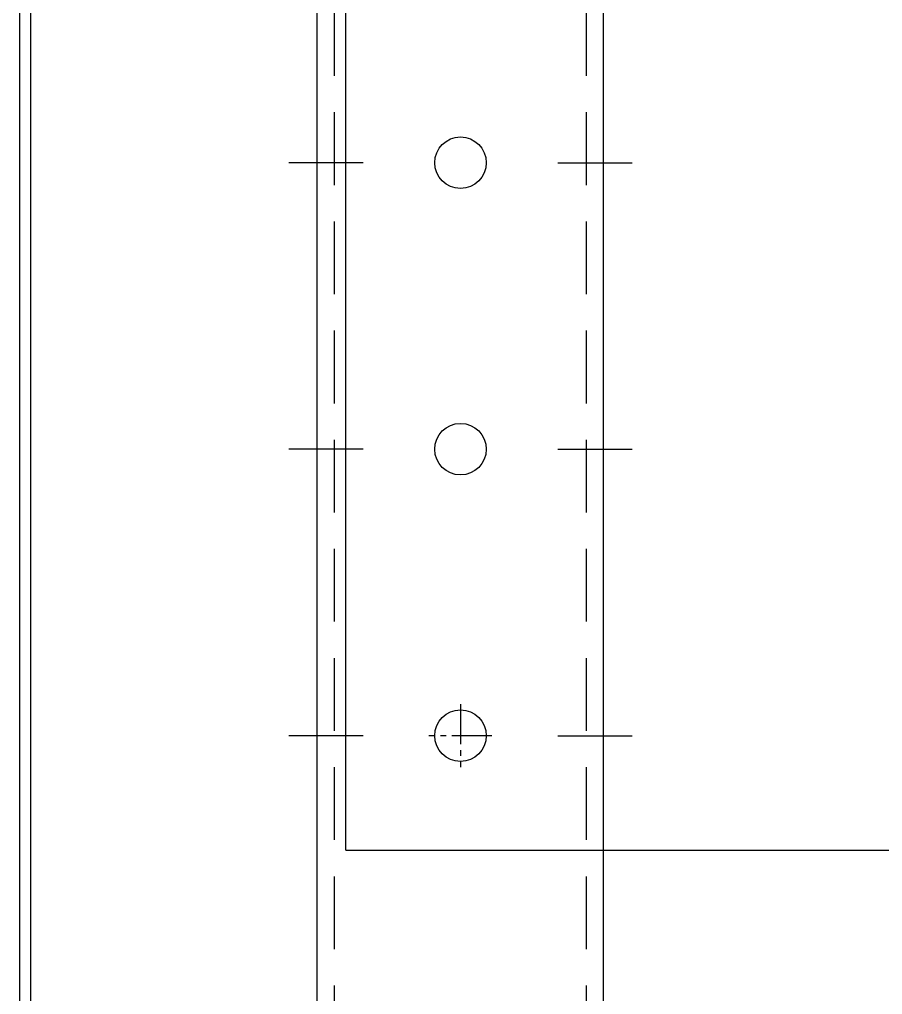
# Model space of a CAD drawing. Header units: millimetres. Extents: x 24815 to 37444, y -10619 to 6020.
# Drawn here: x 34647.9 to 34798.6, y 301.8 to 472 of the extents above; entities that cross this region are included whole.
import ezdxf

# ---------------------------------------------------------------- set-up
doc = ezdxf.new("R2010")
doc.units = ezdxf.units.MM
doc.linetypes.add('CENTER1', pattern=[10, 7, -1, 1, -1])
doc.linetypes.add('HIDDENX2', pattern=[19.05, 12.7, -6.35])
doc.layers.add('3', color=3, linetype='Continuous')
doc.layers.add('case', color=3, linetype='Continuous', lineweight=30)

# ---------------------------------------------------------------- blocks, each defined once
blk = doc.blocks.new('87erfasdfasdfasdfasdfsdaf')
at = {"color": 140}
for p, q in [((-12215.28, 14062.53), (-12215.28, 14958.53)), ((-12165.28, 14062.53), (-12165.28, 14958.53))]:
    blk.add_line(p, q, dxfattribs=at)
at = {"color": 2, "linetype": 'HIDDENX2'}
for p, q in [((-12212.28, 14062.53), (-12212.28, 14958.53)), ((-12168.28, 14062.53), (-12168.28, 14958.53))]:
    blk.add_line(p, q, dxfattribs=at)
at = {"color": 1}
for p, q in [((-12207.28, 14485.53), (-12220.28, 14485.53)), ((-12173.28, 14485.53), (-12160.28, 14485.53)), ((-12207.28, 14435.53), (-12220.28, 14435.53)), ((-12207.28, 14435.53), (-12220.28, 14435.53)), ((-12173.28, 14435.53), (-12160.28, 14435.53)), ((-12173.28, 14435.53), (-12160.28, 14435.53)), ((-12207.28, 14385.53), (-12220.28, 14385.53)), ((-12173.28, 14385.53), (-12160.28, 14385.53))]:
    blk.add_line(p, q, dxfattribs=at)
blk = doc.blocks.new('A$C517E5183')
at = {"color": 140}
for centre in [(-573, 425), (-573, 375), (-573, 325)]:
    blk.add_circle(centre, 4.5, dxfattribs=at)
at = {"layer": '3'}
blk.add_lwpolyline([(-630, 835), (-630, 847), (-650, 847), (-650, 155), (-630, 155), (-630, 167), (-632, 167), (-632, 157), (-648, 157), (-648, 845), (-632, 845), (-632, 835), (-630, 835)], dxfattribs=at)
blk.add_blockref('87erfasdfasdfasdfasdfsdaf', (11617.28, -14060.53))
blk = doc.blocks.new('A$C4C521A20')
at = {"color": 1, "linetype": 'CENTER1'}
for p, q in [((-325, 25.5), (-325, 14.5)), ((-319.5, 20), (-330.5, 20))]:
    blk.add_line(p, q, dxfattribs=at)
at = {"layer": 'case', "color": 3, "lineweight": -3}
for q in [(-345, 445), (0, 0)]:
    blk.add_line((-345, 0), q, dxfattribs=at)
blk.add_circle((-325, 20), 4.5, dxfattribs=at)
blk = doc.blocks.new('A$C5DC13BC3')
at = {"color": 1, "linetype": 'CENTER1'}
for p, q in [((-450, -494.5), (-450, -505.5)), ((-444.5, -500), (-455.5, -500))]:
    blk.add_line(p, q, dxfattribs=at)
at = {"layer": 'case', "color": 3, "lineweight": -3}
blk.add_circle((-450, -500), 4.5, dxfattribs=at)
blk.add_blockref('A$C4C521A20', (-125, -520))

msp = doc.modelspace()

# ---------------------------------------------------------------- block references
for name, p in [('A$C517E5183', (35297.91675, 22.01411)), ('A$C5DC13BC3', (35174.91675, 847.01411))]:
    msp.add_blockref(name, p)

doc.saveas('drawing.dxf')
